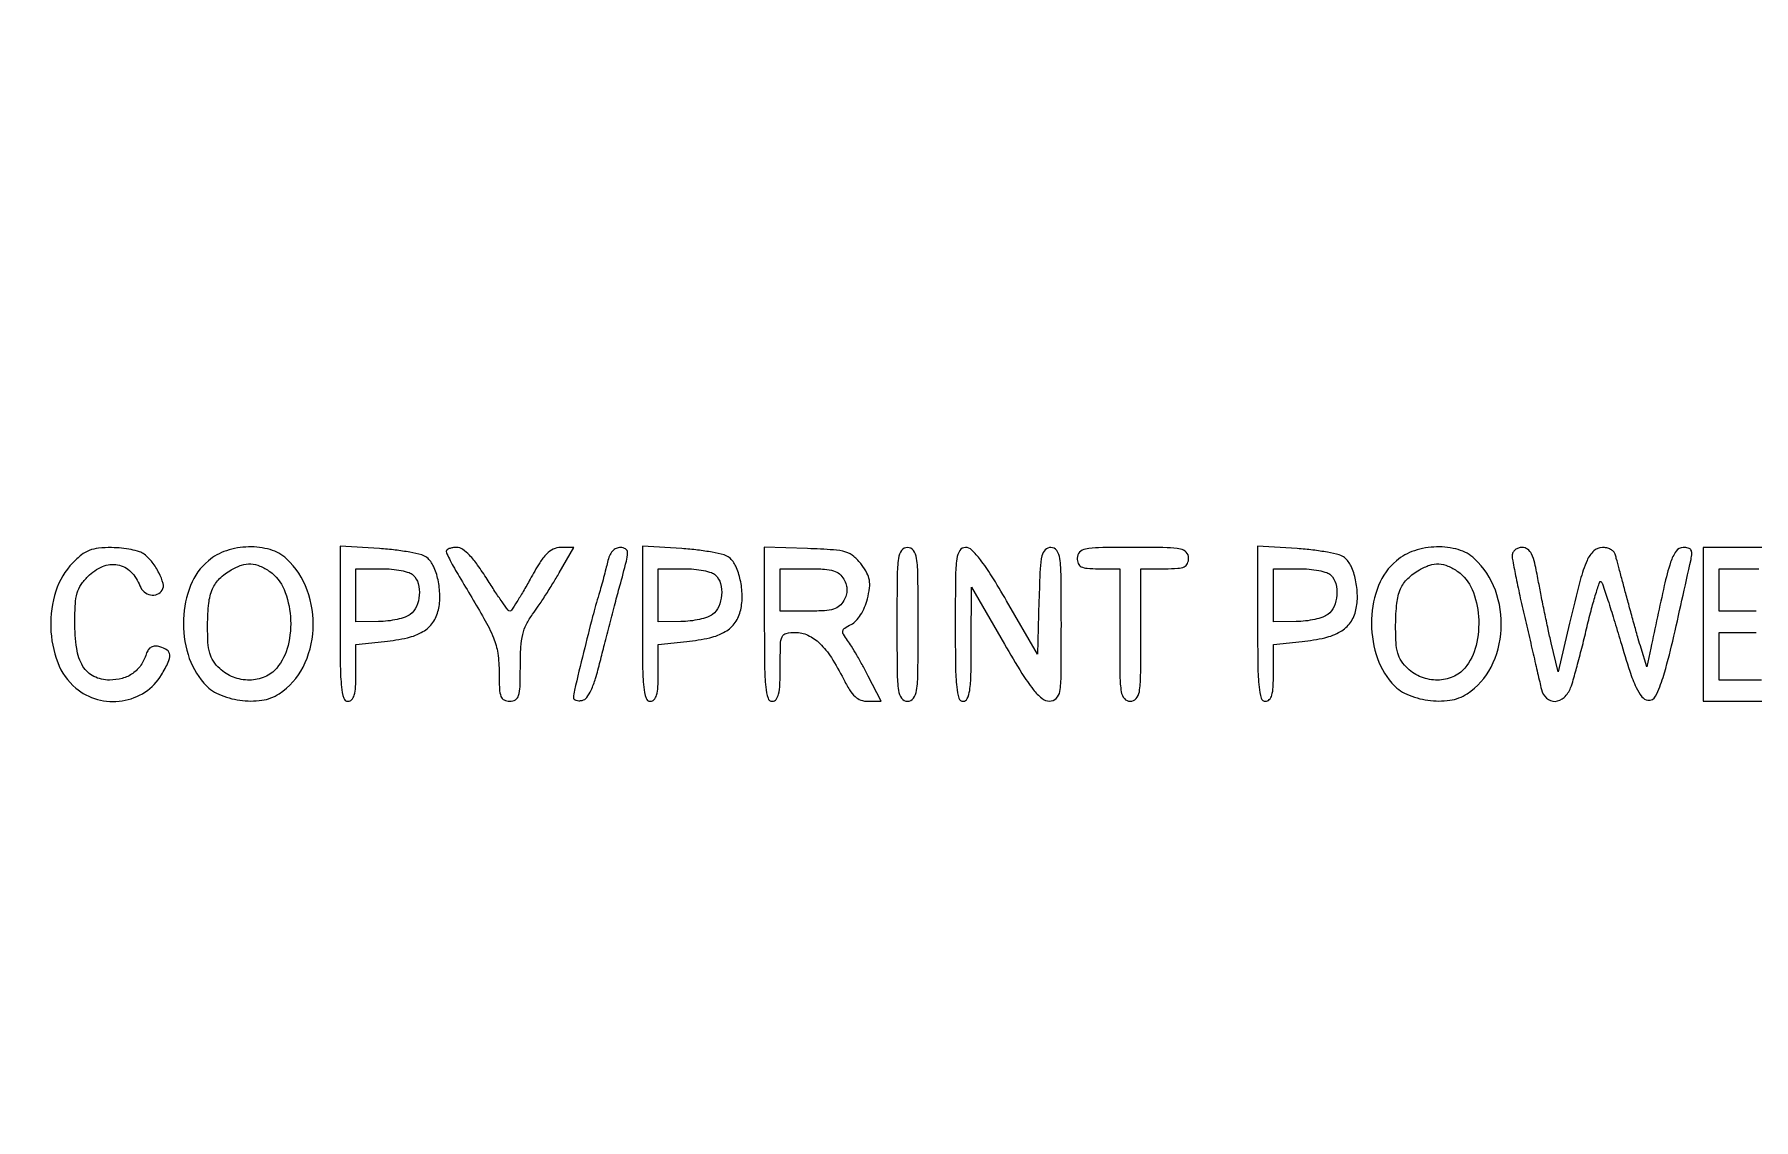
# Model space of a CAD drawing. Extents: x 0 to 1066, y 0 to 761.
# Drawn here: x 807.54 to 834.96, y 632.4 to 649.7 of the extents above; entities that cross this region are included whole.
import ezdxf

# ---------------------------------------------------------------- set-up
doc = ezdxf.new("R2010")
doc.units = 0
doc.header["$MEASUREMENT"] = 0

msp = doc.modelspace()

# ---------------------------------------------------------------- linework, layer by layer
for points in [[(183.390323, 95.266879, 0.000001), (192.989143, 95.254457, 0.000118)], [(835.379922, 641.517649, 0.004487), (834.9174, 641.5218), (834.156, 641.5218), (834.156, 640.2951), (834.156, 639.0684), (834.9597, 639.0684, 0.004147), (835.450409, 639.07247, 0.047763)], [(835.002, 640.5066), (834.4098, 640.5066), (834.4098, 640.845), (834.4098, 641.1834), (835.0443, 641.1834, 0.005909)], [(835.0866, 639.4068), (834.4098, 639.4068), (834.4098, 639.7875), (834.4098, 640.1682), (835.002, 640.1682, 0.006583)]]:
    msp.add_lwpolyline(points, format="xyb")
for points in [[(409.06215, 749.15415), (40.8618, 749.132981), (40.8618, 380.65769), (40.8618, 12.1824), (501.2973, 12.1824), (961.7328, 12.1824), (961.7328, 380.646631), (961.7328, 749.110861), (961.41555, 749.1633, 0.040886), (961.153339, 749.184871, 0.000002), (934.190609, 749.194398, 0.000089), (904.448031, 749.199508, 0.000054), (869.1804, 749.195529, -0.000029), (813.61687, 749.186499, -0.000004), (696.10453, 749.175037, -0.000004), (556.774728, 749.163736, -0.000004)], [(808.150429, 641.27732, 0.114205), (807.882561, 640.82694, 0.083506), (807.799634, 640.248964, 0.085163), (807.910164, 639.686494, 0.127519), (808.198603, 639.280427, 0.108551), (808.544466, 639.098935, 0.105254), (808.938605, 639.076343, 0.106878), (809.303022, 639.215773, 0.11522), (809.565718, 639.490512, 0.021165), (809.674399, 639.693661, 0.127063), (809.697565, 639.810249, 0.232712), (809.654827, 639.885958, 0.086167), (809.540343, 639.938143, 0.067058), (809.463489, 639.947555, 0.120753), (809.402362, 639.931791, 0.12276), (809.356109, 639.889809, 0.07065), (809.323301, 639.821611, -0.072622), (809.237176, 639.644371, -0.089596), (809.108695, 639.513459, -0.08774), (808.940231, 639.433938, -0.066597), (808.737387, 639.4068, -0.114856), (808.487275, 639.465022, -0.145297), (808.313722, 639.625408, -0.099183), (808.214115, 639.908334, -0.035212), (808.1838, 640.338269, -0.014703), (808.192129, 640.621443, -0.055361), (808.222025, 640.796221, -0.07729), (808.283479, 640.928712, -0.049247), (808.391455, 641.060345, -0.096703), (808.625025, 641.217612, -0.146157), (808.867027, 641.244224, -0.15206), (809.077232, 641.13411, -0.107279), (809.222738, 640.90845, 0.127947), (809.289011, 640.814326, 0.131147), (809.39216, 640.765514, 0.142401), (809.499476, 640.776466, 0.159485), (809.578619, 640.843252, 0.211029), (809.592763, 640.945373, 0.047286), (809.527219, 641.112949, 0.046742), (809.419102, 641.28511, 0.065556), (809.290931, 641.413359, 0.088545), (809.213829, 641.453319, 0.025252), (809.082736, 641.486936, 0.02458), (808.928306, 641.510494, 0.023821), (808.770678, 641.519109, 0.026305), (808.56063, 641.509519, 0.068477), (808.413786, 641.474366, 0.074054), (808.288648, 641.402792, 0.034872)], [(810.313603, 641.309773, 0.123885), (810.030412, 640.917077, 0.085485), (809.916837, 640.378157, 0.082885), (809.989308, 639.816136, 0.104562), (810.241039, 639.357526, 0.111799), (810.479009, 639.181175, 0.06908), (810.815408, 639.085481, 0.069045), (811.165365, 639.085015, 0.111332), (811.443282, 639.189081, 0.131426), (811.824039, 639.61506, 0.103697), (811.984454, 640.214711, 0.101152), (811.89179, 640.841053, 0.118621), (811.561171, 641.340619, 0.118666), (811.301435, 641.487201, 0.075716), (810.955756, 641.531138, 0.073305), (810.600741, 641.469807, 0.095814)], [(812.4138, 640.306226, 0.003177), (812.418121, 639.626244, 0.022367), (812.437118, 639.295854, 0.048715), (812.47298, 639.118502, 0.329705), (812.5407, 639.0684, 0.208378), (812.601043, 639.09469, 0.11961), (812.640531, 639.165127, 0.055661), (812.661906, 639.296199, 0.012613), (812.6676, 639.521864), (812.6676, 639.975328), (813.12255, 640.022283, 0.029754), (813.488321, 640.082188, 0.076952), (813.736388, 640.179957, 0.106873), (813.894428, 640.324832, 0.100256), (813.983012, 640.52532, 0.058942), (814.005983, 640.757886, 0.048856), (813.97694, 641.005141, 0.051542), (813.905641, 641.222071, 0.114883), (813.801197, 641.359657, 0.111025), (813.717735, 641.402219, 0.015594), (813.527766, 641.44455, 0.017167), (813.296129, 641.480444, 0.01383), (813.045235, 641.503528), (812.4138, 641.544051)], [(814.109469, 641.45835, 0.098044), (814.119763, 641.418574, 0.006751), (814.171794, 641.314133, 0.009417), (814.238328, 641.190744, 0.006929), (814.316485, 641.0565, -0.003893), (814.709294, 640.391123, -0.033196), (814.862786, 640.08065, -0.063283), (814.92997, 639.834431, -0.03501), (814.9518, 639.523044, 0.01019), (814.957071, 639.264444, 0.079044), (814.980821, 639.146381, 0.189957), (815.031977, 639.089415, 0.116431), (815.121, 639.0684, 0.136957), (815.211314, 639.093611, 0.185702), (815.262694, 639.159933, 0.065938), (815.285483, 639.300938, 0.007136), (815.2902, 639.631465, -0.01444), (815.298896, 639.932499, -0.04363), (815.328509, 640.135347, -0.057784), (815.386933, 640.2966, -0.044334), (815.485219, 640.456315, 0.01199), (815.576271, 640.584861, 0.005258), (815.690969, 640.759244, 0.0052), (815.808875, 640.946941, 0.006935), (815.911786, 641.11995), (816.143332, 641.5218), (815.933993, 641.5218, 0.108876), (815.815325, 641.49565, 0.092988), (815.710833, 641.421173, 0.053175), (815.598767, 641.276738, 0.012741), (815.445599, 641.0142, -0.00625), (815.335446, 640.819632, -0.009839), (815.235544, 640.655707, -0.004317), (815.147566, 640.520138, -0.251756), (815.122382, 640.5066, -0.23848), (815.096419, 640.51973, -0.003892), (814.997986, 640.655707, -0.009183), (814.885733, 640.819635, -0.005851), (814.760922, 641.0142, 0.015141), (814.609211, 641.241302, 0.036179), (814.480002, 641.397363, 0.050226), (814.368619, 641.492433, 0.152717), (814.274713, 641.5218, 0.035826), (814.210278, 641.517177, 0.055903), (814.156496, 641.503162, 0.07526), (814.120407, 641.482649, 0.245106)], [(816.680114, 641.28915, -0.007207), (816.654267, 641.179895, -0.00356), (816.618451, 641.041839, -0.003531), (816.579248, 640.899091, -0.005153), (816.54253, 640.773941, 0.01081), (816.443068, 640.42017, 0.002832), (816.299099, 639.848695, 0.001112), (816.152461, 639.246614, 0.055641), (816.137199, 639.125647, 0.217585), (816.147908, 639.101285, 0.10904), (816.177869, 639.084489, 0.075449), (816.223185, 639.07796, 0.046105), (816.277054, 639.083347, 0.187812), (816.349071, 639.128811, 0.050857), (816.419063, 639.246973, 0.035052), (816.489626, 639.432712, 0.01296), (816.563551, 639.7029, -0.002128), (816.631431, 639.973926, -0.001209), (816.715753, 640.301313, -0.001207), (816.802286, 640.630685, -0.001994), (816.877165, 640.90845, 0.003568), (816.98212, 641.302723, 0.058755), (817.000521, 641.437532, 0.256654), (816.968941, 641.497577, 0.147085), (816.888379, 641.5218, 0.108942), (816.817887, 641.506256, 0.101998), (816.758536, 641.46231, 0.08224), (816.712225, 641.389426, 0.046043)], [(817.236, 640.306226, 0.003177), (817.240321, 639.626244, 0.022367), (817.259318, 639.295854, 0.048715), (817.29518, 639.118502, 0.329705), (817.3629, 639.0684, 0.208378), (817.423243, 639.09469, 0.11961), (817.462731, 639.165127, 0.055661), (817.484106, 639.296199, 0.012613), (817.4898, 639.521864), (817.4898, 639.975328), (817.94475, 640.022283, 0.029754), (818.310521, 640.082188, 0.076952), (818.558588, 640.179957, 0.106873), (818.716628, 640.324832, 0.100256), (818.805212, 640.52532, 0.058942), (818.828183, 640.757886, 0.048856), (818.79914, 641.005141, 0.051542), (818.727841, 641.222071, 0.114883), (818.623397, 641.359657, 0.111025), (818.539935, 641.402219, 0.015594), (818.349966, 641.44455, 0.017167), (818.118329, 641.480444, 0.01383), (817.867435, 641.503528), (817.236, 641.544051)], [(819.1818, 640.298521, 0.003202), (819.186126, 639.623013, 0.022501), (819.205132, 639.29457, 0.049121), (819.24103, 639.118347, 0.329081), (819.3087, 639.0684, 0.232029), (819.370437, 639.09868, 0.108427), (819.409569, 639.1812, 0.047315), (819.430301, 639.337057, 0.00942), (819.4356, 639.6183, -0.00595), (819.439907, 639.980265, -0.096871), (819.465944, 640.098398, -0.238613), (819.53061, 640.152015, -0.056005), (819.674653, 640.1682, -0.111153), (819.876105, 640.122856, -0.081177), (820.06542, 639.992001, -0.058854), (820.25111, 639.765371, -0.025924), (820.442972, 639.42795, 0.021841), (820.542716, 639.249153, 0.069009), (820.62987, 639.143627, 0.100305), (820.722378, 639.087832, 0.085906), (820.834645, 639.0684), (821.04585, 639.0684), (820.839673, 639.47025, 0.006834), (820.751606, 639.636272, 0.006481), (820.657498, 639.802812, 0.006451), (820.570451, 639.94796, 0.022591), (820.509027, 640.038075, -0.02569), (820.442448, 640.137064, -0.192002), (820.433529, 640.191864, -0.198014), (820.464863, 640.23679, -0.027525), (820.565728, 640.293975, 0.089041), (820.643681, 640.351814, 0.046566), (820.718198, 640.447476, 0.042448), (820.781434, 640.567802, 0.038847), (820.825664, 640.700663, 0.026721), (820.859634, 640.877022, 0.076578), (820.857642, 641.001441, 0.082928), (820.818616, 641.113784, 0.035157), (820.732272, 641.248462, 0.057331), (820.609702, 641.37874, 0.10358), (820.481317, 641.448032, 0.055706), (820.286185, 641.482974, 0.007564), (819.870958, 641.504071), (819.1818, 641.528643)], [(821.2968, 640.2951, 0.002322), (821.300389, 639.522238, 0.031956), (821.320867, 639.242888, 0.123223), (821.371678, 639.116509, 0.240299), (821.466, 639.0684, 0.240299), (821.560322, 639.116509, 0.123223), (821.611133, 639.242888, 0.031956), (821.631611, 639.522238, 0.002322), (821.6352, 640.2951, 0.002322), (821.631611, 641.067962, 0.031956), (821.611133, 641.347312, 0.123223), (821.560322, 641.473691, 0.240299), (821.466, 641.5218, 0.240299), (821.371678, 641.473691, 0.123223), (821.320867, 641.347312, 0.031956), (821.300389, 641.067962, 0.002322)], [(822.2274, 640.2951, 0.003213), (822.231728, 639.621579, 0.022561), (822.250738, 639.294, 0.049302), (822.286653, 639.118277, 0.328801), (822.3543, 639.0684, 0.295501), (822.419672, 639.110731, 0.070336), (822.457406, 639.241431, 0.029944), (822.47744, 639.488994, 0.004715), (822.483037, 639.97785), (822.484874, 640.8873), (823.011787, 639.981157, 0.006242), (823.291161, 639.514224, 0.029041), (823.470882, 639.256937, 0.052989), (823.608126, 639.116438, 0.170079), (823.72905, 639.071707, 0.199339), (823.837331, 639.114473, 0.163117), (823.895025, 639.225906, 0.036571), (823.916104, 639.484781, 0.002034), (823.9194, 640.2951, 0.002367), (823.915769, 641.062272, 0.031318), (823.895384, 641.344583, 0.117824), (823.845577, 641.473277, 0.246563), (823.75316, 641.5218, 0.195513), (823.662355, 641.484882, 0.145553), (823.609052, 641.389456, 0.043894), (823.581539, 641.183193, 0.004128), (823.56281, 640.671918), (823.5387, 639.822036), (823.045517, 640.671918, 0.007787), (822.805438, 641.071183, 0.025041), (822.628601, 641.32581, 0.035073), (822.490747, 641.480718, 0.195814), (822.389867, 641.5218, 0.254619), (822.299861, 641.472788, 0.110911), (822.251351, 641.340958, 0.030502), (822.231087, 641.054786, 0.002427)], [(824.1732, 641.3526, 0.094959), (824.189763, 641.266174, 0.184152), (824.23665, 641.215125, 0.098846), (824.329639, 641.18973, 0.017388), (824.5116, 641.1834), (824.85, 641.1834), (824.85, 640.1259, 0.002827), (824.853731, 639.465941, 0.036854), (824.874534, 639.221738, 0.138781), (824.925794, 639.111268, 0.218517), (825.0192, 639.0684, 0.218517), (825.112606, 639.111268, 0.138781), (825.163866, 639.221738, 0.036854), (825.184669, 639.465941, 0.002827), (825.1884, 640.1259), (825.1884, 641.1834), (825.5691, 641.1834, 0.013964), (825.778858, 641.189259, 0.090841), (825.881063, 641.21395, 0.188085), (825.931634, 641.264995, 0.102588), (825.9498, 641.3526, 0.193568), (825.912602, 641.445085, 0.15568), (825.817613, 641.496621, 0.043488), (825.608605, 641.517867, 0.003595), (825.0615, 641.5218, 0.003595), (824.514395, 641.517867, 0.043488), (824.305388, 641.496621, 0.15568), (824.210398, 641.445085, 0.193568)], [(827.0496, 640.306226, 0.003177), (827.053921, 639.626244, 0.022367), (827.072918, 639.295854, 0.048715), (827.10878, 639.118502, 0.329705), (827.1765, 639.0684, 0.208378), (827.236843, 639.09469, 0.11961), (827.276331, 639.165127, 0.055661), (827.297706, 639.296199, 0.012613), (827.3034, 639.521864), (827.3034, 639.975328), (827.75835, 640.022283, 0.029754), (828.124121, 640.082188, 0.076952), (828.372188, 640.179957, 0.106873), (828.530228, 640.324832, 0.100256), (828.618812, 640.52532, 0.058942), (828.641783, 640.757886, 0.048856), (828.61274, 641.005141, 0.051542), (828.541441, 641.222071, 0.114883), (828.436997, 641.359657, 0.111025), (828.353535, 641.402219, 0.015594), (828.163566, 641.44455, 0.017167), (827.931929, 641.480444, 0.01383), (827.681035, 641.503528), (827.0496, 641.544051)], [(829.264003, 641.309773, 0.123885), (828.980812, 640.917077, 0.085485), (828.867237, 640.378157, 0.082885), (828.939708, 639.816136, 0.104562), (829.191439, 639.357526, 0.111799), (829.429409, 639.181175, 0.06908), (829.765808, 639.085481, 0.069045), (830.115765, 639.085015, 0.111332), (830.393682, 639.189081, 0.131426), (830.774439, 639.61506, 0.103697), (830.934854, 640.214711, 0.101152), (830.84219, 640.841053, 0.118621), (830.511571, 641.340619, 0.118666), (830.251835, 641.487201, 0.075716), (829.906156, 641.531138, 0.073305), (829.551141, 641.469807, 0.095814)], [(831.1104, 641.394204, 0.047767), (831.118643, 641.308113, 0.002528), (831.172438, 641.037143, 0.003959), (831.240692, 640.715257, 0.00287), (831.321593, 640.357854, -0.000002), (831.4057, 639.995938, -0.000002), (831.483737, 639.660131, -0.000002), (831.549237, 639.378267, -0.000017), (831.577005, 639.25875, 0.147869), (831.658327, 639.117331, 0.205885), (831.793844, 639.067982, 0.176392), (831.939655, 639.130675, 0.11354), (832.043046, 639.285283, 0.021448), (832.085456, 639.413071, 0.003611), (832.154271, 639.661407, 0.003945), (832.230781, 639.954664, 0.003496), (832.305889, 640.261147, -0.006156), (832.37812, 640.549252, -0.010899), (832.445762, 640.784699, -0.005551), (832.506441, 640.972407, -0.556878), (832.52875, 640.97765, -0.11647), (832.55187, 640.940234, -0.001547), (832.637785, 640.679681, -0.004332), (832.734093, 640.375634, -0.00282), (832.840285, 640.022936, 0.006286), (832.986608, 639.548877, 0.030826), (833.088862, 639.288023, 0.058933), (833.178981, 639.142003, 0.190588), (833.275884, 639.086075, 0.326366), (833.398475, 639.150544, 0.039676), (833.517107, 639.450683, 0.018108), (833.671341, 640.028396, 0.002117), (833.963334, 641.33145, 0.040046), (833.976278, 641.42593, 0.15964), (833.961414, 641.481694, 0.190105), (833.918544, 641.512168, 0.060633), (833.839408, 641.5218, 0.243546), (833.726412, 641.46329, 0.075824), (833.638229, 641.287017, 0.023764), (833.536662, 640.91273, 0.001912), (833.320079, 639.9144), (833.257026, 639.6183), (833.166798, 639.9144, -0.004222), (833.122212, 640.065272, -0.001439), (833.059959, 640.285054, -0.00143), (832.992605, 640.528156, -0.001648), (832.929796, 640.7604, 0.00027), (832.871398, 640.978717, 0.000345), (832.817337, 641.179831, 0.000267), (832.7718, 641.348413, 0.002921), (832.753066, 641.41605, 0.133791), (832.728706, 641.456501, 0.071199), (832.680812, 641.490736, 0.062684), (832.61791, 641.513928, 0.057069), (832.549161, 641.5218, 0.191396), (832.411437, 641.467076, 0.101864), (832.304533, 641.314552, 0.038771), (832.196981, 641.001373, 0.004991), (832.02595, 640.312387), (831.841606, 639.53674), (831.732833, 640.00052, -0.004337), (831.684244, 640.216087, -0.002315), (831.62772, 640.483385, -0.002304), (831.572521, 640.756877, -0.003592), (831.527745, 640.99305, 0.011053), (831.470827, 641.270579, 0.057006), (831.418863, 641.41829, 0.121799), (831.355834, 641.49395, 0.159795), (831.270915, 641.5218, 0.077986), (831.209596, 641.512177, 0.090324), (831.157551, 641.484319, 0.100781), (831.122758, 641.442866, 0.124994)], [(811.292697, 641.138039, -0.143223), (811.520398, 640.853723, -0.079931), (811.62286, 640.418553, -0.077332), (811.584665, 639.957418, -0.11509), (811.403396, 639.59715, -0.119537), (811.214984, 639.457595, -0.098447), (810.969327, 639.406952, -0.09388), (810.712877, 639.453662, -0.097006), (810.494603, 639.590747, -0.056872), (810.393683, 639.70984, -0.080028), (810.335787, 639.836196, -0.054705), (810.307963, 640.007924, -0.014142), (810.301491, 640.288697, -0.025001), (810.320555, 640.633555, -0.075567), (810.379982, 640.860538, -0.098225), (810.493437, 641.025405, -0.062967), (810.6795, 641.165819, -0.051006), (810.844266, 641.239158, -0.090781), (810.990914, 641.259195, -0.090761), (811.135171, 641.225981, -0.050966)], [(813.58128, 641.08188, -0.13151), (813.660434, 640.944869, -0.084316), (813.6778, 640.760915, -0.084006), (813.633413, 640.580881, -0.128741), (813.53475, 640.455167, -0.079472), (813.453395, 640.411701, -0.027293), (813.324572, 640.375004, -0.026323), (813.175663, 640.349396, -0.027554), (813.02715, 640.340091), (812.6676, 640.3374), (812.6676, 640.7604), (812.6676, 641.1834), (813.07368, 641.1834, -0.022886), (813.236585, 641.17594, -0.026473), (813.390296, 641.153578, -0.026952), (813.516495, 641.121181, -0.120635)], [(818.40348, 641.08188, -0.13151), (818.482634, 640.944869, -0.084316), (818.5, 640.760915, -0.084006), (818.455613, 640.580881, -0.128741), (818.35695, 640.455167, -0.079472), (818.275595, 640.411701, -0.027293), (818.146772, 640.375004, -0.026323), (817.997863, 640.349396, -0.027554), (817.84935, 640.340091), (817.4898, 640.3374), (817.4898, 640.7604), (817.4898, 641.1834), (817.89588, 641.1834, -0.022886), (818.058785, 641.17594, -0.026473), (818.212496, 641.153578, -0.026952), (818.338695, 641.121181, -0.120635)], [(820.4508, 641.0142, -0.049536), (820.486962, 640.926826, -0.073486), (820.499053, 640.845, -0.073486), (820.486962, 640.763174, -0.049536), (820.4508, 640.6758, -0.09537), (820.381905, 640.590875, -0.100861), (820.287666, 640.539633, -0.059921), (820.142632, 640.513648, -0.014397), (819.897923, 640.5066), (819.4356, 640.5066), (819.4356, 640.845), (819.4356, 641.1834), (819.897923, 641.1834, -0.014397), (820.142632, 641.176352, -0.059921), (820.287666, 641.150367, -0.100861), (820.381905, 641.099125, -0.09537)], [(828.21708, 641.08188, -0.13151), (828.296234, 640.944869, -0.084316), (828.3136, 640.760915, -0.084006), (828.269213, 640.580881, -0.128741), (828.17055, 640.455167, -0.079472), (828.089195, 640.411701, -0.027293), (827.960372, 640.375004, -0.026323), (827.811463, 640.349396, -0.027554), (827.66295, 640.340091), (827.3034, 640.3374), (827.3034, 640.7604), (827.3034, 641.1834), (827.70948, 641.1834, -0.022886), (827.872385, 641.17594, -0.026473), (828.026096, 641.153578, -0.026952), (828.152295, 641.121181, -0.120635)], [(830.243097, 641.138039, -0.143223), (830.470798, 640.853723, -0.079931), (830.57326, 640.418553, -0.077332), (830.535065, 639.957418, -0.11509), (830.353796, 639.59715, -0.119537), (830.165384, 639.457595, -0.098447), (829.919727, 639.406952, -0.09388), (829.663277, 639.453662, -0.097006), (829.445003, 639.590747, -0.056872), (829.344083, 639.70984, -0.080028), (829.286187, 639.836196, -0.054705), (829.258363, 640.007924, -0.014142), (829.251891, 640.288697, -0.025001), (829.270955, 640.633555, -0.075567), (829.330382, 640.860538, -0.098225), (829.443837, 641.025405, -0.062967), (829.6299, 641.165819, -0.051006), (829.794666, 641.239158, -0.090781), (829.941314, 641.259195, -0.090761), (830.085571, 641.225981, -0.050966)]]:
    msp.add_lwpolyline(points, format="xyb", close=True)

doc.saveas('drawing.dxf')
